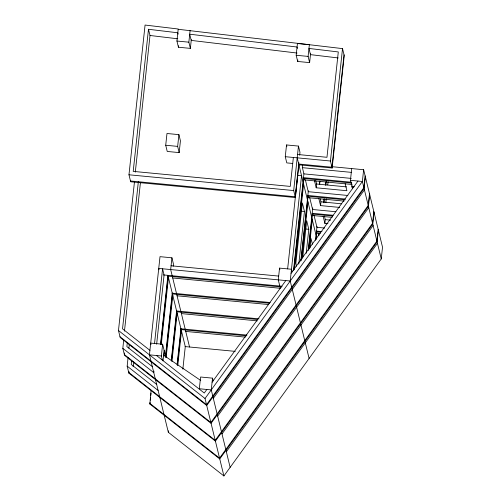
<?xml version="1.0" encoding="UTF-8"?>
<svg xmlns="http://www.w3.org/2000/svg" width="501" height="501" viewBox="0 0 501 501"><rect width="100%" height="100%" fill="white"/><g stroke="black" fill="none" stroke-linecap="round" stroke-linejoin="round"><path stroke-width="0.75" d="M178.187 29.283L342.521 48.616L344.231 55.617L332.144 168.01L298.909 164.829L295.39 197.551L130.673 181.782L128.97 174.786L145.065 25.05L178.218 29.008L176.928 41.032L178.437 47.232L190.367 48.378L191.313 39.566M178.149 34.162L177.811 32.784L148.484 29.283L133.21 171.38L290.254 186.41L293.367 157.464M135.301 172.144L149.999 35.483L148.484 29.283M365.348 176.721L364.083 188.464L206.725 405.503L120.184 337.511L118.48 330.51L134.531 181.243M138.351 181.731L122.538 328.825L149.924 350.343M124.467 331.136L140.449 182.489M369.688 194.532L368.423 206.274L211.071 423.314L124.53 355.322L122.82 348.32L123.741 339.772M124.499 352.973L124.336 354.526L210.877 422.518L368.229 205.479L369.494 193.737M127.298 342.747L126.878 346.636L152.442 366.719M128.895 348.17L129.308 344.275M374.028 212.343L372.769 224.085L215.411 441.124L128.87 373.132L127.166 366.137L128.081 357.582M128.87 373.132L129.039 371.579M131.638 360.557L131.218 364.446L156.782 384.53M133.153 366.757L133.654 362.085M165.718 145.246L166.983 133.498L178.913 134.644L180.429 140.844L179.164 152.592L167.234 151.452L165.718 145.246L177.655 146.392L179.164 152.592M178.437 47.232L178.594 45.766M150.958 361.039L149.442 354.84L160.001 256.662L171.931 257.808L173.44 264.008L173.202 266.213M154.54 343.461L162.568 268.78L164.084 274.98L156.638 344.218M378.374 230.153L377.109 241.895L219.751 458.935L149.887 404.044L151.026 390.805M149.887 404.044L150.049 402.485M150.3 400.155L150.55 397.819M150.801 395.489L151.058 393.153M177.655 146.392L178.913 134.644M190.367 48.378L188.858 42.172L190.117 30.429M153.945 371.153L153.788 372.65L122.82 348.32M160.477 344.582L167.916 275.35L185.282 346.592L182.859 369.149M160.752 344.6L168.111 276.145M161.266 344.475L168.461 277.573M162.549 360.801L161.372 355.979L162.637 344.231L150.707 343.091L151.045 344.469M171.931 257.808L170.666 269.551L172.181 275.757M163.044 360.714L164.146 350.437M164.341 351.232L163.827 356.036L163.633 355.24L200.732 380.466M165.487 356.173L172.256 293.16M165.681 356.962L172.45 293.955M166.113 357.62L172.801 295.383M171.248 360.758L176.602 310.971M171.524 360.776L176.797 311.766M171.956 361.428L177.141 313.194M331.524 166.645L363.638 169.72L382.52 247.168L381.255 258.917L223.903 475.95L168.323 432.282L168.48 430.816M177.097 364.565L180.942 328.781M177.291 365.361L181.137 329.577M177.805 365.235L181.487 331.004M211.265 389.897L212.524 378.149L200.594 377.009L199.329 388.751L211.265 389.897L212.775 396.097M292.747 163.464L286.785 162.894L285.269 156.694L286.534 144.946L298.464 146.085L299.974 152.291L299.661 155.229M296.179 55.267L297.437 43.518L309.368 44.664L308.109 56.406L309.618 62.612L297.688 61.466L296.179 55.267L308.109 56.406M297.688 61.466L297.844 60.001M292.152 272.005L291.482 269.25L279.545 268.11L278.287 279.852L279.796 286.058M295.39 197.551L293.686 190.555L298.464 146.085M298.872 162.568L295.195 196.755L130.479 180.986M309.618 62.612L310.564 53.801M287.643 268.887L297.707 175.275L301.546 175.644L290.217 280.998L291.726 287.198M351.264 178.406L303.913 173.878L302.404 167.672L302.642 165.411M293.536 270.377L303.925 173.772M293.849 270.058L303.725 178.237M294.45 269.169L303.6 184.074M352.178 184.487L304.051 179.878L304.213 178.369M298.79 264.152L304.451 211.485L302.353 202.899L295.859 263.307L296.561 266.169M300.788 261.14L308.347 190.85M301.145 260.388L308.146 195.315M301.784 259.13L307.94 201.884M302.704 257.883L306.7 220.709L308.791 229.295L306.211 253.306M308.203 250.362L312.768 207.928M308.522 249.98L312.405 213.858M309.123 249.091L312.28 219.695M332.138 217.359L312.73 215.499L312.893 213.99M345.139 183.566L346.88 190.724L316.2 187.787L316.607 184.011L315.736 180.435M310.044 247.813L311.04 238.52L312.436 244.244M319.387 184.255L319.719 181.168M319.663 184.28L319.995 181.187M315.536 240.355L317.027 226.471M315.893 239.61L316.751 231.669M316.457 239.052L316.626 237.505M339.722 207.433L320.546 205.598L320.953 201.822L320.252 198.96M323.727 202.066L324.059 198.978M325.556 185.076L325.888 181.982M323.922 202.861L324.335 198.997M325.832 185.094L326.245 181.237M325.844 202.642L326.264 198.784M327.754 184.875L328.092 181.788M332.144 168.01L330.441 161.015L342.521 48.616M327.955 223.703L324.886 223.408L325.293 219.632L324.423 216.056M344.037 54.822L331.95 167.215L298.715 164.034M352.51 188.802L350.443 180.329L351.708 168.58M352.309 185.852L352.153 187.324L353.706 187.474M363.638 169.72L362.38 181.468L381.255 258.917M365.154 175.926L363.889 187.668L206.537 404.708L119.989 336.716M373.834 211.547L372.575 223.289L215.217 440.329L128.676 372.337M378.18 229.358L376.915 241.106L219.557 458.139L149.693 403.249M206.85 389.471L204.27 393.034L156.506 355.516M212.086 382.257L285.808 280.573M291.037 273.358L357.964 181.043M223.903 475.95L205.022 398.502L362.38 181.468L350.443 180.329M213.32 398.326L364.434 189.898M217.659 416.137L368.774 207.708M221.999 433.947L373.113 225.519M226.346 451.758L377.46 243.329M176.928 41.032L188.858 42.172M297.563 154.477L326.965 157.289L338.294 51.941L308.967 48.44L310.476 54.64L338.256 57.953M285.269 156.694L330.441 161.015M302.404 167.672L351.301 172.357M351.633 182.258L303.506 177.648L304.051 179.878M303.7 178.444L351.827 183.053M351.959 186.529L354.288 186.754M316.607 184.011L346.523 186.879M347.844 195.478L308.253 191.689L305.36 179.815M128.97 174.786L293.686 190.555M345.108 199.029L307.846 195.465L308.391 197.688L344.099 201.108M308.04 196.26L345.302 199.824M320.953 201.822L341.657 203.807M335.883 211.729L312.599 209.499L309.699 197.626M301.383 211.19L304.451 211.485M333.146 215.28L312.192 213.276L312.73 215.499M312.386 214.071L332.564 216M325.293 219.632L330.66 220.152M324.698 228.055L316.939 227.31L314.046 215.436M305.723 229.001L308.791 229.295M321.968 231.606L316.532 231.086L317.077 233.309L320.183 233.61M316.726 231.882L320.609 232.251M171.073 265.78L278.694 276.082M290.217 280.998L158.736 268.411L159.074 269.788M163.232 274.899L282.126 286.278M167.898 276.12L281.543 287.004M172.72 277.98L280.341 288.282L279.99 286.854M172.043 293.141L270.202 302.535M172.238 293.93L269.619 303.255M177.066 295.79L268.423 304.539M176.39 310.952L259.061 318.861M176.584 311.747L257.708 319.513M181.406 313.601L257.282 320.865M180.729 328.762L246.98 335.1M180.924 329.558L246.561 335.839M185.746 331.418L245.365 337.123M185.069 346.573L235.263 351.376M149.442 354.84L161.372 355.979M149.999 35.483L177.78 38.802M297.03 53.037L191.225 40.406L189.716 34.206L297.062 47.019L297.4 48.397M118.48 330.51L205.022 398.502M127.166 366.137L158.128 390.461M314.459 180.629L316.2 187.787M318.799 198.446L320.546 205.598M323.145 216.257L324.886 223.408M318.385 233.247L318.93 235.47M297.199 157.834L303.055 181.844M303.249 182.64L307.395 199.655M307.589 200.45L311.741 217.472M311.935 218.267L316.081 235.282M316.275 236.077L316.638 237.555M286.534 144.946L286.873 146.323M291.92 287.994L296.072 305.009M296.266 305.804L300.412 322.819M300.606 323.615L304.752 340.63M304.946 341.425L309.098 358.447M279.545 268.11L279.884 269.488M212.524 378.149L213.201 380.904M212.969 396.892L217.115 413.907M217.309 414.703L221.461 431.718M221.655 432.513L225.801 449.529M225.995 450.324L230.141 467.345M172.375 276.552L176.521 293.567M176.715 294.363L180.861 311.378M181.055 312.173L185.207 329.188M185.395 329.984L189.547 346.999M162.637 344.231L165.787 357.15M151.152 361.835L155.297 378.85M155.492 379.645L159.637 396.66M159.832 397.456L163.984 414.471M164.178 415.266L168.323 432.282"/></g></svg>
